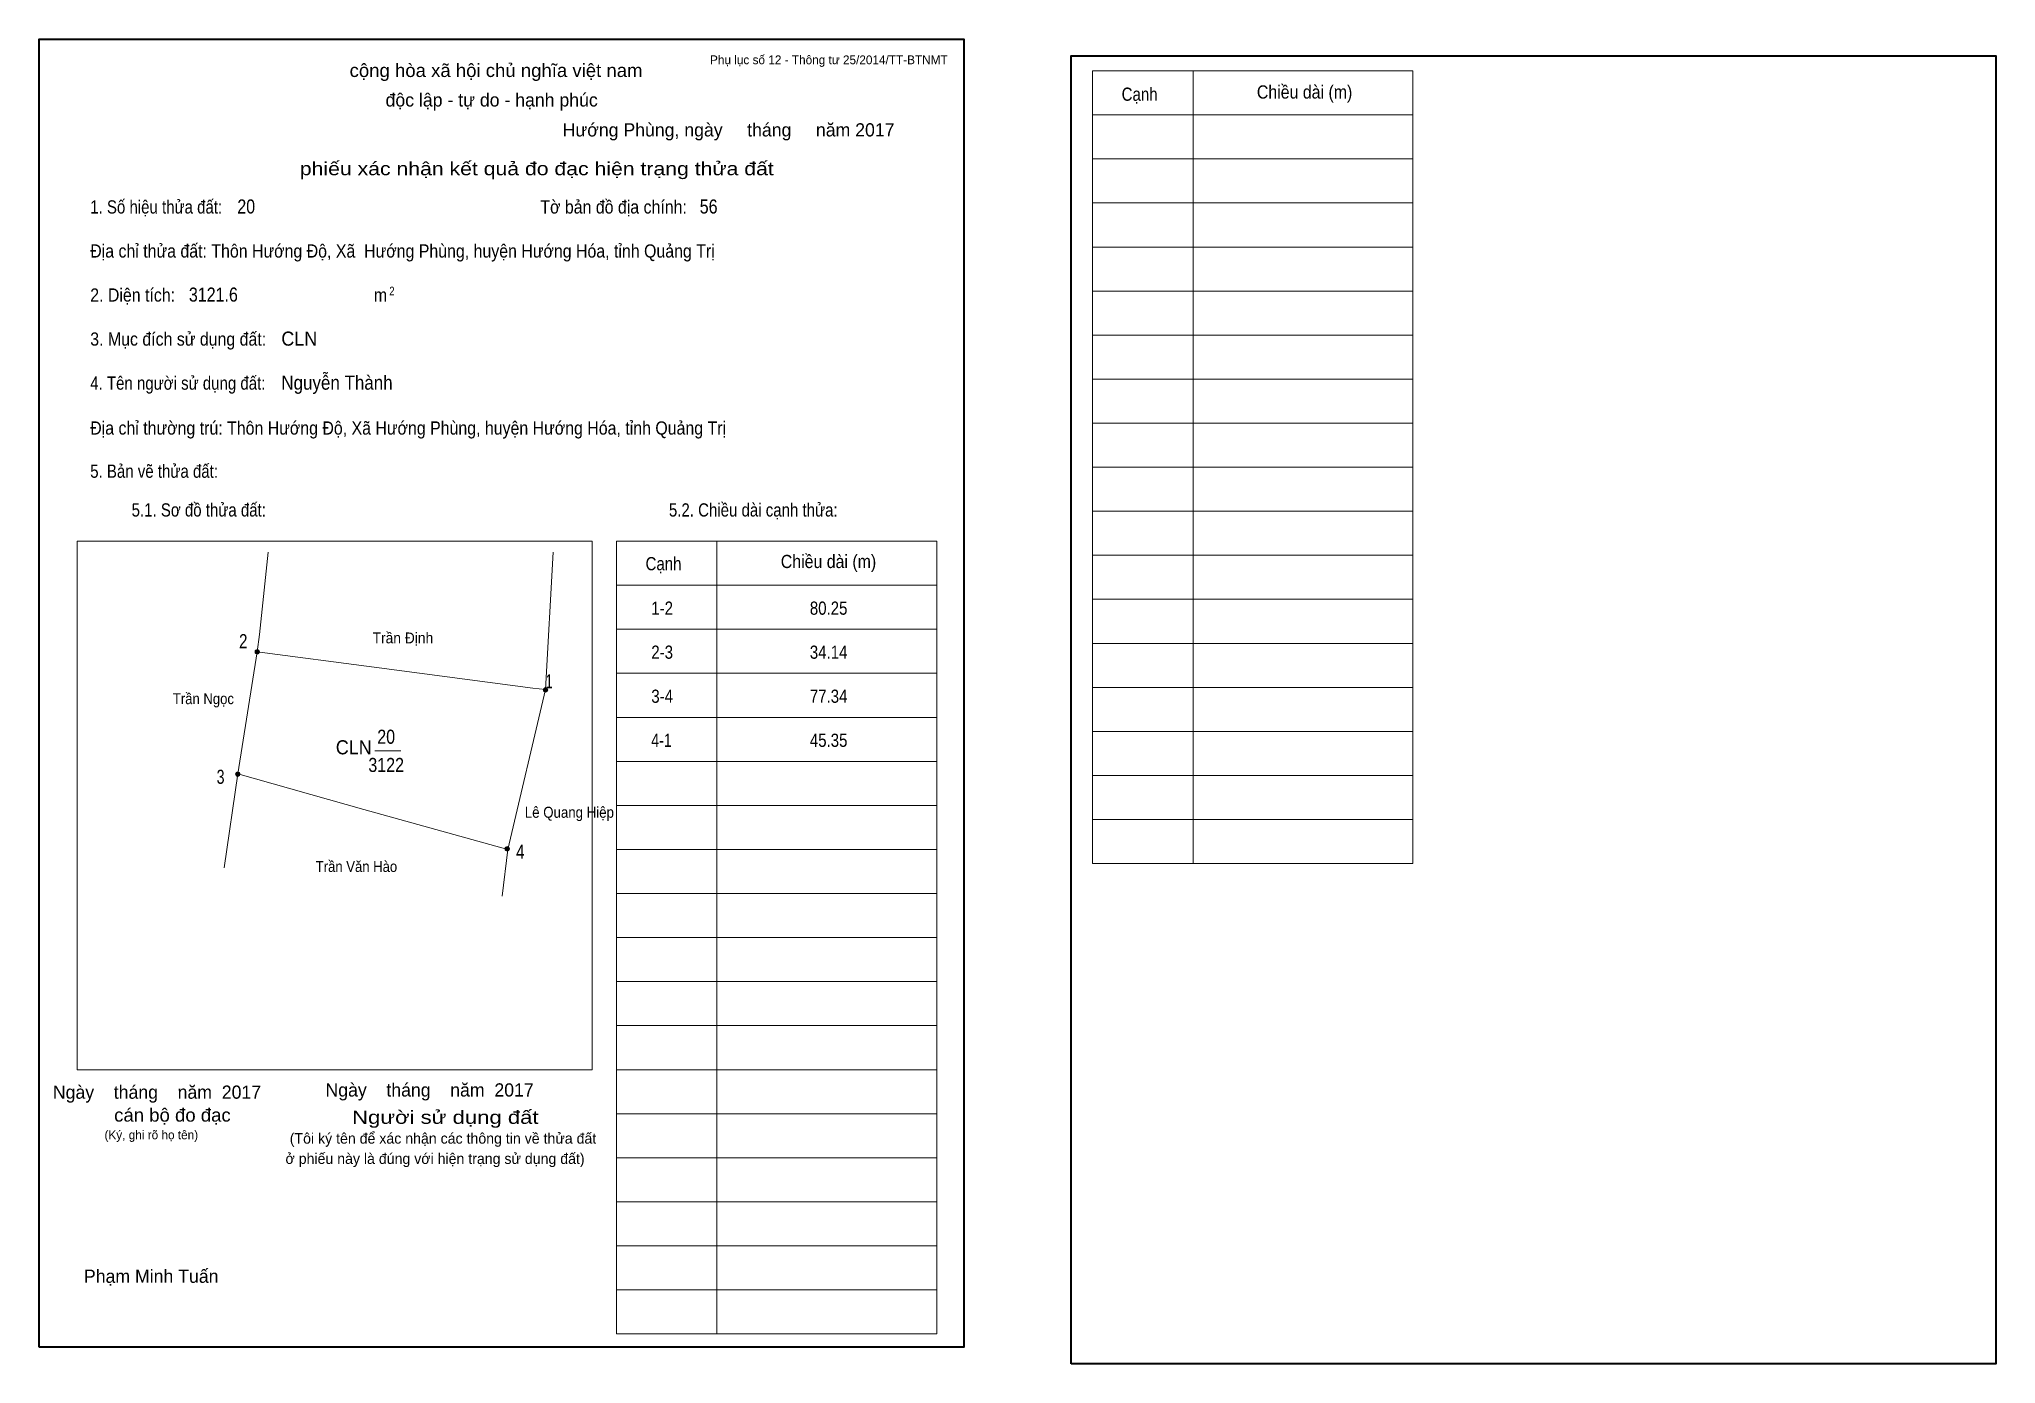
# Model space of a CAD drawing. Header units: centimetres. Extents: x 0 to 44.4, y -0.4 to 29.7.
import ezdxf
from ezdxf.enums import TextEntityAlignment as Align

# ---------------------------------------------------------------- set-up
doc = ezdxf.new("R2010")
doc.units = ezdxf.units.CM
doc.header["$LTSCALE"] = 0.12
for name, color, linetype in [('2', 7, 'Continuous'), ('30', 7, 'Continuous'), ('34', 7, 'Continuous')]:
    doc.layers.add(name, color=color, linetype=linetype)
for name, color, linetype, lineweight in [('32', 7, 'Continuous', 13), ('33', 7, 'Continuous', 13), ('6', 7, 'Continuous', 13), ('63', 7, 'Continuous', 13)]:
    doc.layers.add(name, color=color, linetype=linetype, lineweight=lineweight)

msp = doc.modelspace()

# ---------------------------------------------------------------- hatches: boundary and pattern name
at = {"layer": '32'}
for points in [[(5.0027, 15.7876, 1), (4.9027, 15.7876, 1)], [(11.55, 14.9219, 1), (11.45, 14.9219, 1)], [(4.5608, 13.0127, 1), (4.4608, 13.0127, 1)], [(10.6789, 11.3151, 1), (10.5789, 11.3151, 1)]]:
    msp.add_hatch(color=256, dxfattribs=at).paths.add_polyline_path(points)

# ---------------------------------------------------------------- linework, layer by layer
for centre in [(4.9527, 15.7876), (11.5, 14.9219), (4.5108, 13.0127), (10.6289, 11.3151)]:
    msp.add_circle(centre, 0.05, dxfattribs=at)
at = {"layer": '33'}
msp.add_line((7.62, 13.54), (8.21, 13.54), dxfattribs=at)
at = {"layer": '6'}
for p, q in [((11.67, 18.05), (11.5, 14.93)), ((11.5, 14.93), (10.64, 11.3)), ((10.64, 11.3), (10.51, 10.24))]:
    msp.add_line(p, q, dxfattribs=at)
for points in [[(5.2, 18.05), (5, 16.18), (4.95, 15.79)], [(4.95, 15.79), (4.51, 13.02), (4.2, 10.88)], [(11.21, 14.96), (7.61, 15.44), (4.95, 15.79)], [(4.51, 13.02), (7.37, 12.21), (10.64, 11.3)]]:
    msp.add_lwpolyline(points, dxfattribs=at)
at = {"layer": '63'}
for p, q in [((23.92, 28.98), (31.19, 28.98)), ((23.92, 10.98), (23.92, 28.98)), ((26.2, 10.98), (26.2, 28.98)), ((31.19, 10.98), (31.19, 28.98)), ((23.92, 27.98), (31.19, 27.98)), ((23.92, 26.98), (31.19, 26.98)), ((23.92, 25.98), (31.19, 25.98)), ((23.92, 24.98), (31.19, 24.98)), ((23.92, 23.98), (31.19, 23.98)), ((23.92, 22.98), (31.19, 22.98)), ((23.92, 21.98), (31.19, 21.98)), ((23.92, 20.98), (31.19, 20.98)), ((23.92, 19.98), (31.19, 19.98)), ((23.92, 18.98), (31.19, 18.98)), ((0.86, 18.3), (12.56, 18.3)), ((0.86, 6.3), (0.86, 18.3)), ((12.56, 6.3), (12.56, 18.3)), ((13.11, 18.3), (20.38, 18.3)), ((13.11, 0.3), (13.11, 18.3)), ((15.39, 0.3), (15.39, 18.3)), ((20.38, 0.3), (20.38, 18.3)), ((23.92, 17.98), (31.19, 17.98)), ((13.11, 17.3), (20.38, 17.3)), ((23.92, 16.98), (31.19, 16.98)), ((13.11, 16.3), (20.38, 16.3)), ((23.92, 15.98), (31.19, 15.98)), ((13.11, 15.3), (20.38, 15.3)), ((11.21, 14.96), (11.5, 14.93)), ((23.92, 14.98), (31.19, 14.98)), ((13.11, 14.3), (20.38, 14.3)), ((23.92, 13.98), (31.19, 13.98)), ((13.11, 13.3), (20.38, 13.3)), ((23.92, 12.98), (31.19, 12.98)), ((13.11, 12.3), (20.38, 12.3)), ((23.92, 11.98), (31.19, 11.98)), ((13.11, 11.3), (20.38, 11.3)), ((23.92, 10.98), (31.19, 10.98)), ((13.11, 10.3), (20.38, 10.3)), ((13.11, 9.3), (20.38, 9.3)), ((13.11, 8.3), (20.38, 8.3)), ((13.11, 7.3), (20.38, 7.3)), ((0.86, 6.3), (12.56, 6.3)), ((13.11, 6.3), (20.38, 6.3)), ((13.11, 5.3), (20.38, 5.3)), ((13.11, 4.3), (20.38, 4.3)), ((13.11, 3.3), (20.38, 3.3)), ((13.11, 2.3), (20.38, 2.3)), ((13.11, 1.3), (20.38, 1.3)), ((13.11, 0.3), (20.38, 0.3))]:
    msp.add_line(p, q, dxfattribs=at)
at = {"layer": '63', "lineweight": 35}
for points in [[(0, 0), (0, 29.7), (21, 29.7), (21, 0)], [(23.43, -0.38), (23.43, 29.32), (44.43, 29.32), (44.43, -0.38)]]:
    msp.add_lwpolyline(points, close=True, dxfattribs=at)

# ---------------------------------------------------------------- texts
at = {"layer": '2'}
for s, height, width, p in [('Trần Định', 0.2468, 0.95, (8.26, 15.98)), ('Trần Ngọc', 0.2468, 0.9, (3.73, 14.6)), ('Lê Quang Hiệp', 0.25, 0.9, (12.04, 12.02)), ('Trần Văn Hào', 0.2468, 0.9, (7.205, 10.79))]:
    msp.add_text(s, height=height, dxfattribs=dict(at, width=width)).set_placement(p, align=Align.CENTER)
at = {"layer": '30'}
for s, width, p in [('1-2', 0.85, (13.9, 16.63)), ('80.25', 0.85, (17.5, 16.63)), ('2-3', 0.85, (13.9, 15.63)), ('34.14', 0.85, (17.5, 15.63)), ('3-4', 0.85, (13.9, 14.63)), ('77.34', 0.85, (17.5, 14.63)), ('4-1', 0.8, (13.9, 13.63)), ('45.35', 0.85, (17.5, 13.63))]:
    msp.add_text(s, height=0.3, dxfattribs=dict(at, width=width)).set_placement(p)
at = {"layer": '32'}
for s, width, p in [('2', 0.8, (4.635, 15.87)), ('1', 0.65, (11.58, 14.96)), ('3', 0.75, (4.12, 12.79)), ('4', 0.8, (10.925, 11.09))]:
    msp.add_text(s, height=0.32, dxfattribs=dict(at, width=width)).set_placement(p, align=Align.CENTER)
at = {"layer": '33', "width": 0.95}
msp.add_text('CLN', height=0.32, dxfattribs=at).set_placement((7.55, 13.46), align=Align.RIGHT)
at = {"layer": '33', "width": 0.85}
for s, p in [('20', (7.88, 13.7)), ('3122', (7.88, 13.06))]:
    msp.add_text(s, height=0.32, dxfattribs=at).set_placement(p, align=Align.CENTER)
at = {"layer": '34'}
for s, width, p in [('20', 0.85, (4.5, 25.74)), ('56', 0.85, (15, 25.74)), ('3121.6', 0.85, (3.4, 23.74)), ('CLN', 0.95, (5.5, 22.74)), ('Nguyễn Thành', 0.9, (5.5, 21.74))]:
    msp.add_text(s, height=0.32, dxfattribs=dict(at, width=width)).set_placement(p)
at = {"layer": '63'}
for s, height, p in [('Phụ lục số 12 - Thông tư 25/2014/TT-BTNMT', 0.2, (20.63, 29.13)), ('Ngày    tháng    năm  2017', 0.3, (5.04, 5.64)), ('Ngày    tháng    năm  2017', 0.3, (11.23, 5.69)), ('(Ký, ghi rõ họ tên)', 0.2, (3.61, 4.72))]:
    msp.add_text(s, height=height, dxfattribs=at).set_placement(p, align=Align.RIGHT)
at = {"layer": '63', "width": 1.05}
msp.add_text('cộng hòa xã hội chủ nghĩa việt nam', height=0.3, dxfattribs=at).set_placement((10.375, 28.84), align=Align.CENTER)
at = {"layer": '63'}
for s, height, p in [('độc lập - tự do - hạnh phúc', 0.3, (10.275, 28.17)), ('Hướng Phùng, ngày     tháng     năm 2017', 0.3, (15.655, 27.49)), ('(Tôi ký tên để xác nhận các thông tin về thửa đất ', 0.24, (9.215, 4.62)), ('ở phiếu này là đúng với hiện trạng sử dụng đất)', 0.24, (8.99, 4.16)), ('Phạm Minh Tuấn', 0.3, (2.545, 1.46))]:
    msp.add_text(s, height=height, dxfattribs=at).set_placement(p, align=Align.CENTER)
for s, height, width, p in [('Cạnh', 0.3, 0.85, (24.58, 28.3)), ('Chiều dài (m)', 0.3, 0.9, (27.65, 28.35)), ('1. Số hiệu thửa đất:', 0.3, 0.85, (1.16, 25.74)), ('Tờ bản đồ địa chính:', 0.3, 0.9, (11.38, 25.74)), ('Địa chỉ thửa đất: Thôn Hướng Độ, Xã  Hướng Phùng, huyện Hướng Hóa, tỉnh Quảng Trị', 0.3, 0.9, (1.16, 24.74)), ('2. Diện tích:', 0.3, 0.9, (1.16, 23.74)), ('2', 0.2, 0.8, (7.95, 23.88)), ('m', 0.3, 0.9, (7.6, 23.74)), ('3. Mục đích sử dụng đất:', 0.3, 0.9, (1.16, 22.74)), ('4. Tên người sử dụng đất:', 0.3, 0.85, (1.16, 21.74)), ('Địa chỉ thường trú: Thôn Hướng Độ, Xã Hướng Phùng, huyện Hướng Hóa, tỉnh Quảng Trị', 0.3, 0.9, (1.16, 20.72)), ('5. Bản vẽ thửa đất:', 0.3, 0.85, (1.16, 19.74)), ('5.1. Sơ đồ thửa đất:', 0.3, 0.85, (2.1, 18.86)), ('5.2. Chiều dài cạnh thửa:', 0.3, 0.85, (14.3, 18.86)), ('Cạnh', 0.3, 0.85, (13.77, 17.64)), ('Chiều dài (m)', 0.3, 0.9, (16.84, 17.69))]:
    msp.add_text(s, height=height, dxfattribs=dict(at, width=width)).set_placement(p)
for s, width, p in [('phiếu xác nhận kết quả đo đạc hiện trạng thửa đất', 1.2, (16.68, 26.61)), ('cán bộ đo đạc', 1.05, (4.35, 5.12)), ('Người sử dụng đất', 1.25, (11.34, 5.07))]:
    msp.add_text(s, height=0.3, dxfattribs=dict(at, width=width)).set_placement(p, align=Align.RIGHT)

doc.saveas('drawing.dxf')
